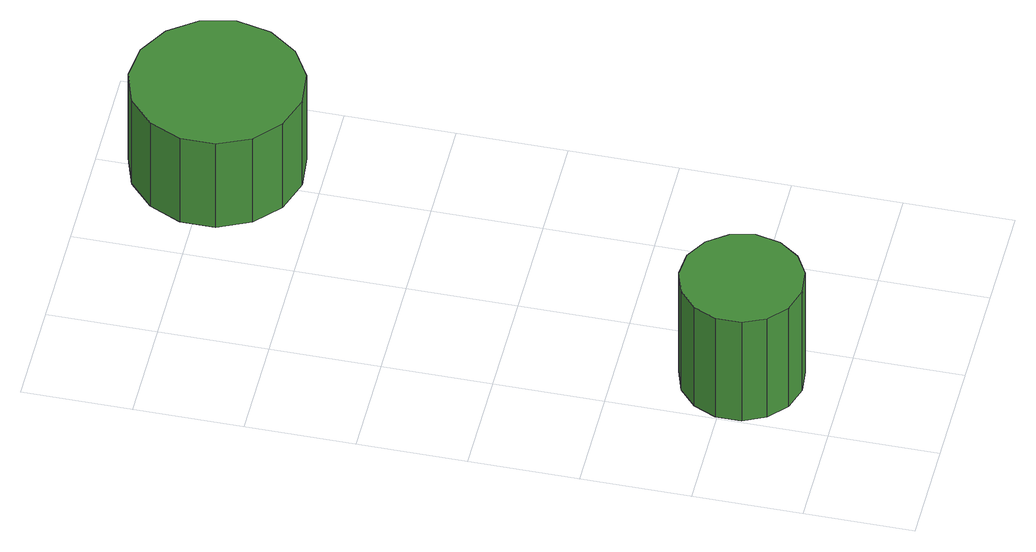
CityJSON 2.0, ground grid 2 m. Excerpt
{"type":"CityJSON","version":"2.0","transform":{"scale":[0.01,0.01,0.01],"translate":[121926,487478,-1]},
"CityObjects":{
"tree1":{"type":"SolitaryVegetationObject","attributes":{"function":"something"},"geometry":[{"type":"MultiSurface","lod":"1","boundaries":[[[0,1,2,3,4,5,6,7,8,9,10,11,12,13,14]],[[15,16,17,18,19,20,21,22,23,24,25,26,27,28,29]],[[0,29,28,1]],[[1,28,27,2]],[[2,27,26,3]],[[3,26,25,4]],[[4,25,24,5]],[[5,24,23,6]],[[6,23,22,7]],[[7,22,21,8]],[[8,21,20,9]],[[9,20,19,10]],[[10,19,18,11]],[[11,18,17,12]],[[12,17,16,13]],[[13,16,15,14]],[[14,15,29,0]]]}]},
"tree2":{"type":"SolitaryVegetationObject","attributes":{"function":"something"},"geometry":[{"type":"MultiSurface","lod":"1","boundaries":[[[30,31,32,33,34,35,36,37,38,39,40,41,42,43,44]],[[45,46,47,48,49,50,51,52,53,54,55,56,57,58,59]],[[30,59,58,31]],[[31,58,57,32]],[[32,57,56,33]],[[33,56,55,34]],[[34,55,54,35]],[[35,54,53,36]],[[36,53,52,37]],[[37,52,51,38]],[[38,51,50,39]],[[39,50,49,40]],[[40,49,48,41]],[[41,48,47,42]],[[42,47,46,43]],[[43,46,45,44]],[[44,45,59,30]]]}]}
},
"vertices":[
[224,180,313],[214,225,313],[187,262,313],[147,286,313],[101,290,313],[56,276,313],[22,245,313],[3,203,313],[3,156,313],[22,114,313],[56,83,313],[101,69,313],[147,74,313],[187,97,313],[214,134,313],[214,134,74],[187,97,74],[147,74,74],[101,69,74],[56,83,74],[22,114,74],[3,156,74],[3,203,74],[22,245,74],[56,276,74],[101,290,74],[147,286,74],[187,262,74],[214,225,74],[224,180,74],
[589,1190,274],[575,1254,274],[537,1306,274],[481,1339,274],[416,1346,274],[354,1325,274],[306,1282,274],[279,1223,274],[279,1158,274],[306,1098,274],[354,1055,274],[416,1034,274],[481,1041,274],[537,1074,274],[575,1126,274],[575,1126,72],[537,1074,72],[481,1041,72],[416,1034,72],[354,1055,72],[306,1098,72],[279,1158,72],[279,1223,72],[306,1282,72],[354,1325,72],[416,1346,72],[481,1339,72],[537,1306,72],[575,1254,72],[589,1190,72]
]}
